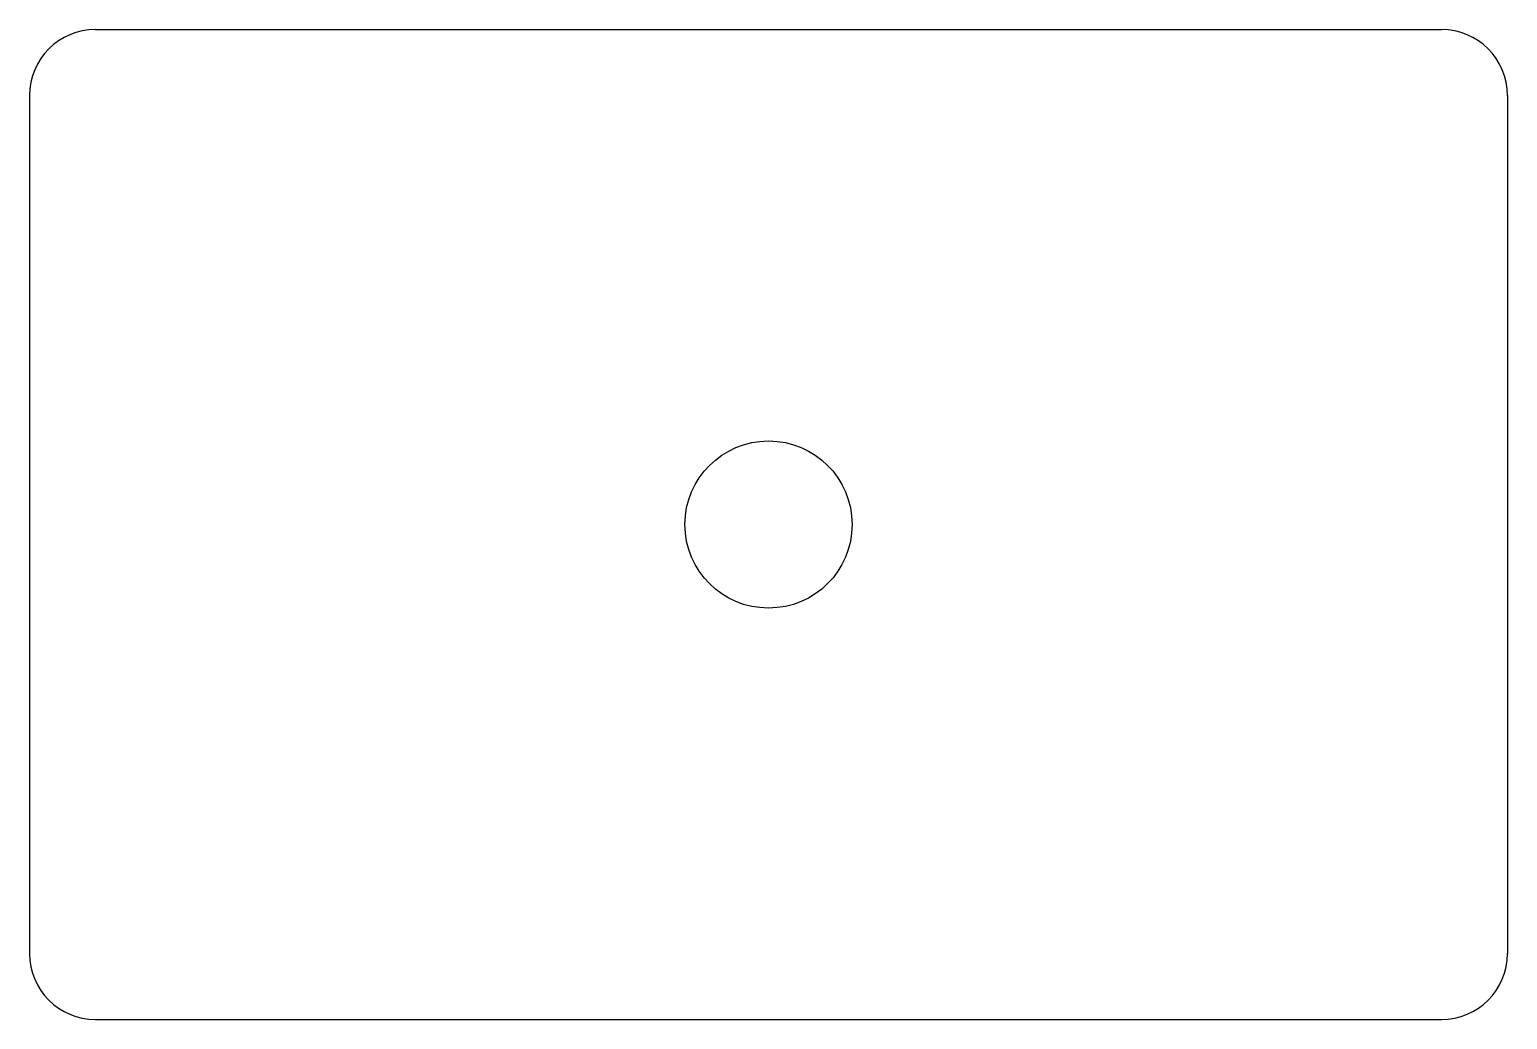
# Model space of a CAD drawing. Header units: inches. Extents: x 423 to 759, y 724 to 949.
import ezdxf

# ---------------------------------------------------------------- set-up
doc = ezdxf.new("R2010")
doc.units = ezdxf.units.IN
doc.header["$MEASUREMENT"] = 0

msp = doc.modelspace()

# ---------------------------------------------------------------- linework, layer by layer
for p, q in [((438.23, 948.69), (744.23, 948.69)), ((423.23, 933.69), (423.23, 738.69)), ((759.23, 933.69), (759.23, 738.69)), ((438.23, 723.69), (744.23, 723.69))]:
    msp.add_line(p, q)
msp.add_circle((591.23, 836.19), 19)
for centre, start, end in [((438.23, 933.69), 90, 180), ((744.23, 933.69), 0, 90), ((438.23, 738.69), 180, 270), ((744.23, 738.69), 270, 0)]:
    msp.add_arc(centre, 15, start, end)

doc.saveas('drawing.dxf')
